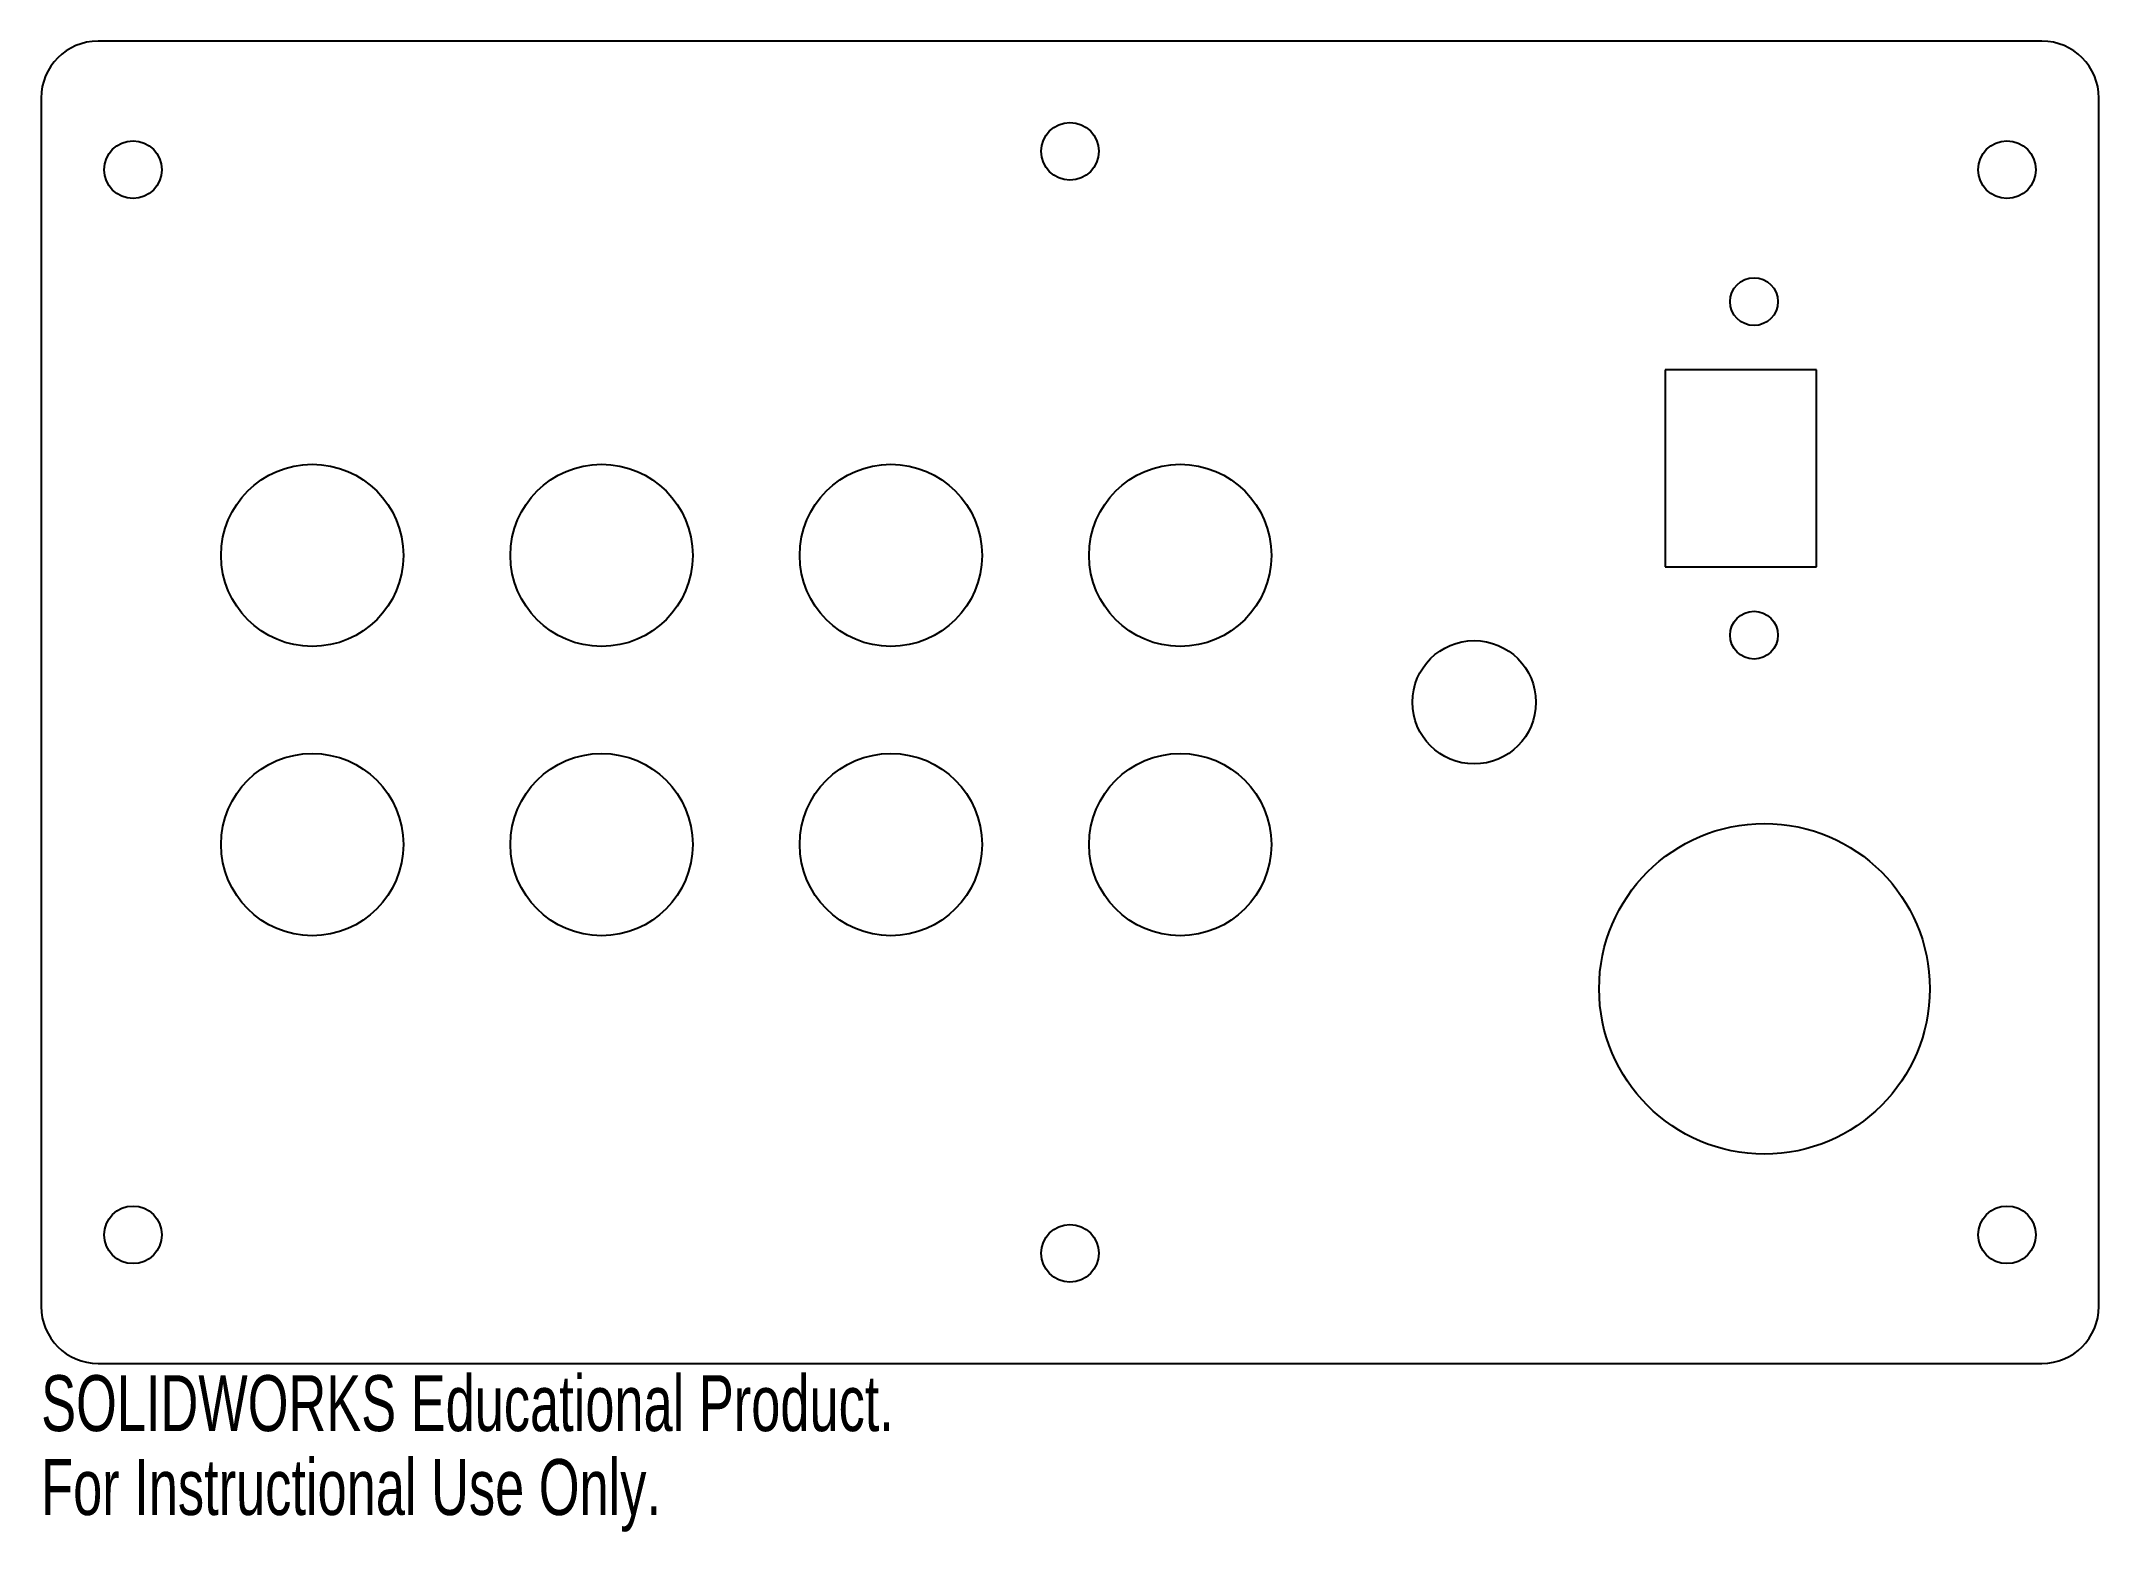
# Model space of a CAD drawing. Header units: inches. Extents: x 0 to 7, y -0.57 to 4.5.
import ezdxf

# ---------------------------------------------------------------- set-up
doc = ezdxf.new("R2010")
doc.units = ezdxf.units.IN
doc.header["$MEASUREMENT"] = 0
doc.styles.add('SLDTEXTSTYLE0', font='TXT', dxfattribs={"width": 0.7})

msp = doc.modelspace()

# ---------------------------------------------------------------- linework, layer by layer
at = {"color": 7, "linetype": 'Continuous', "lineweight": 25}
for p, q in [((6.8063, 4.5), (0.1937, 4.5)), ((0, 4.3063), (0, 0.1937)), ((7, 0.1937), (7, 4.3063)), ((6.0399, 3.3809), (5.5249, 3.3809)), ((5.5249, 3.3809), (5.5249, 2.7109)), ((6.0399, 2.7109), (6.0399, 3.3809)), ((5.5249, 2.7109), (6.0399, 2.7109)), ((0.1937, 0), (6.8063, 0))]:
    msp.add_line(p, q, dxfattribs=at)
for centre, radius in [((3.5, 4.125), 0.098), ((0.3125, 4.0625), 0.098), ((6.6875, 4.0625), 0.098), ((5.8269, 3.6134), 0.0813), ((0.9222, 2.75), 0.31), ((1.9065, 2.75), 0.31), ((2.8907, 2.75), 0.31), ((3.875, 2.75), 0.31), ((5.8269, 2.4784), 0.0813), ((4.875, 2.25), 0.21), ((0.9222, 1.7657), 0.31), ((1.9065, 1.7657), 0.31), ((2.8907, 1.7657), 0.31), ((3.875, 1.7657), 0.31), ((5.8625, 1.275), 0.5625), ((0.3125, 0.4375), 0.098), ((6.6875, 0.4375), 0.098), ((3.5, 0.375), 0.098)]:
    msp.add_circle(centre, radius, dxfattribs=at)
for centre, start, end in [((0.1937, 4.3063), 90, 180), ((6.8063, 4.3063), 0, 90), ((0.1937, 0.1937), 180, 270), ((6.8063, 0.1937), 270, 0)]:
    msp.add_arc(centre, 0.1937, start, end, dxfattribs=at)

# ---------------------------------------------------------------- texts
at = {"color": 7, "linetype": 'Continuous', "char_height": 0.1903, "attachment_point": 1, "style": 'SLDTEXTSTYLE0'}
for s, insert in [('SOLIDWORKS Educational Product.', (0, -0.0401)), ('For Instructional Use Only.', (0, -0.3256))]:
    msp.add_mtext(s, dxfattribs=dict(at, insert=insert))

doc.saveas('drawing.dxf')
